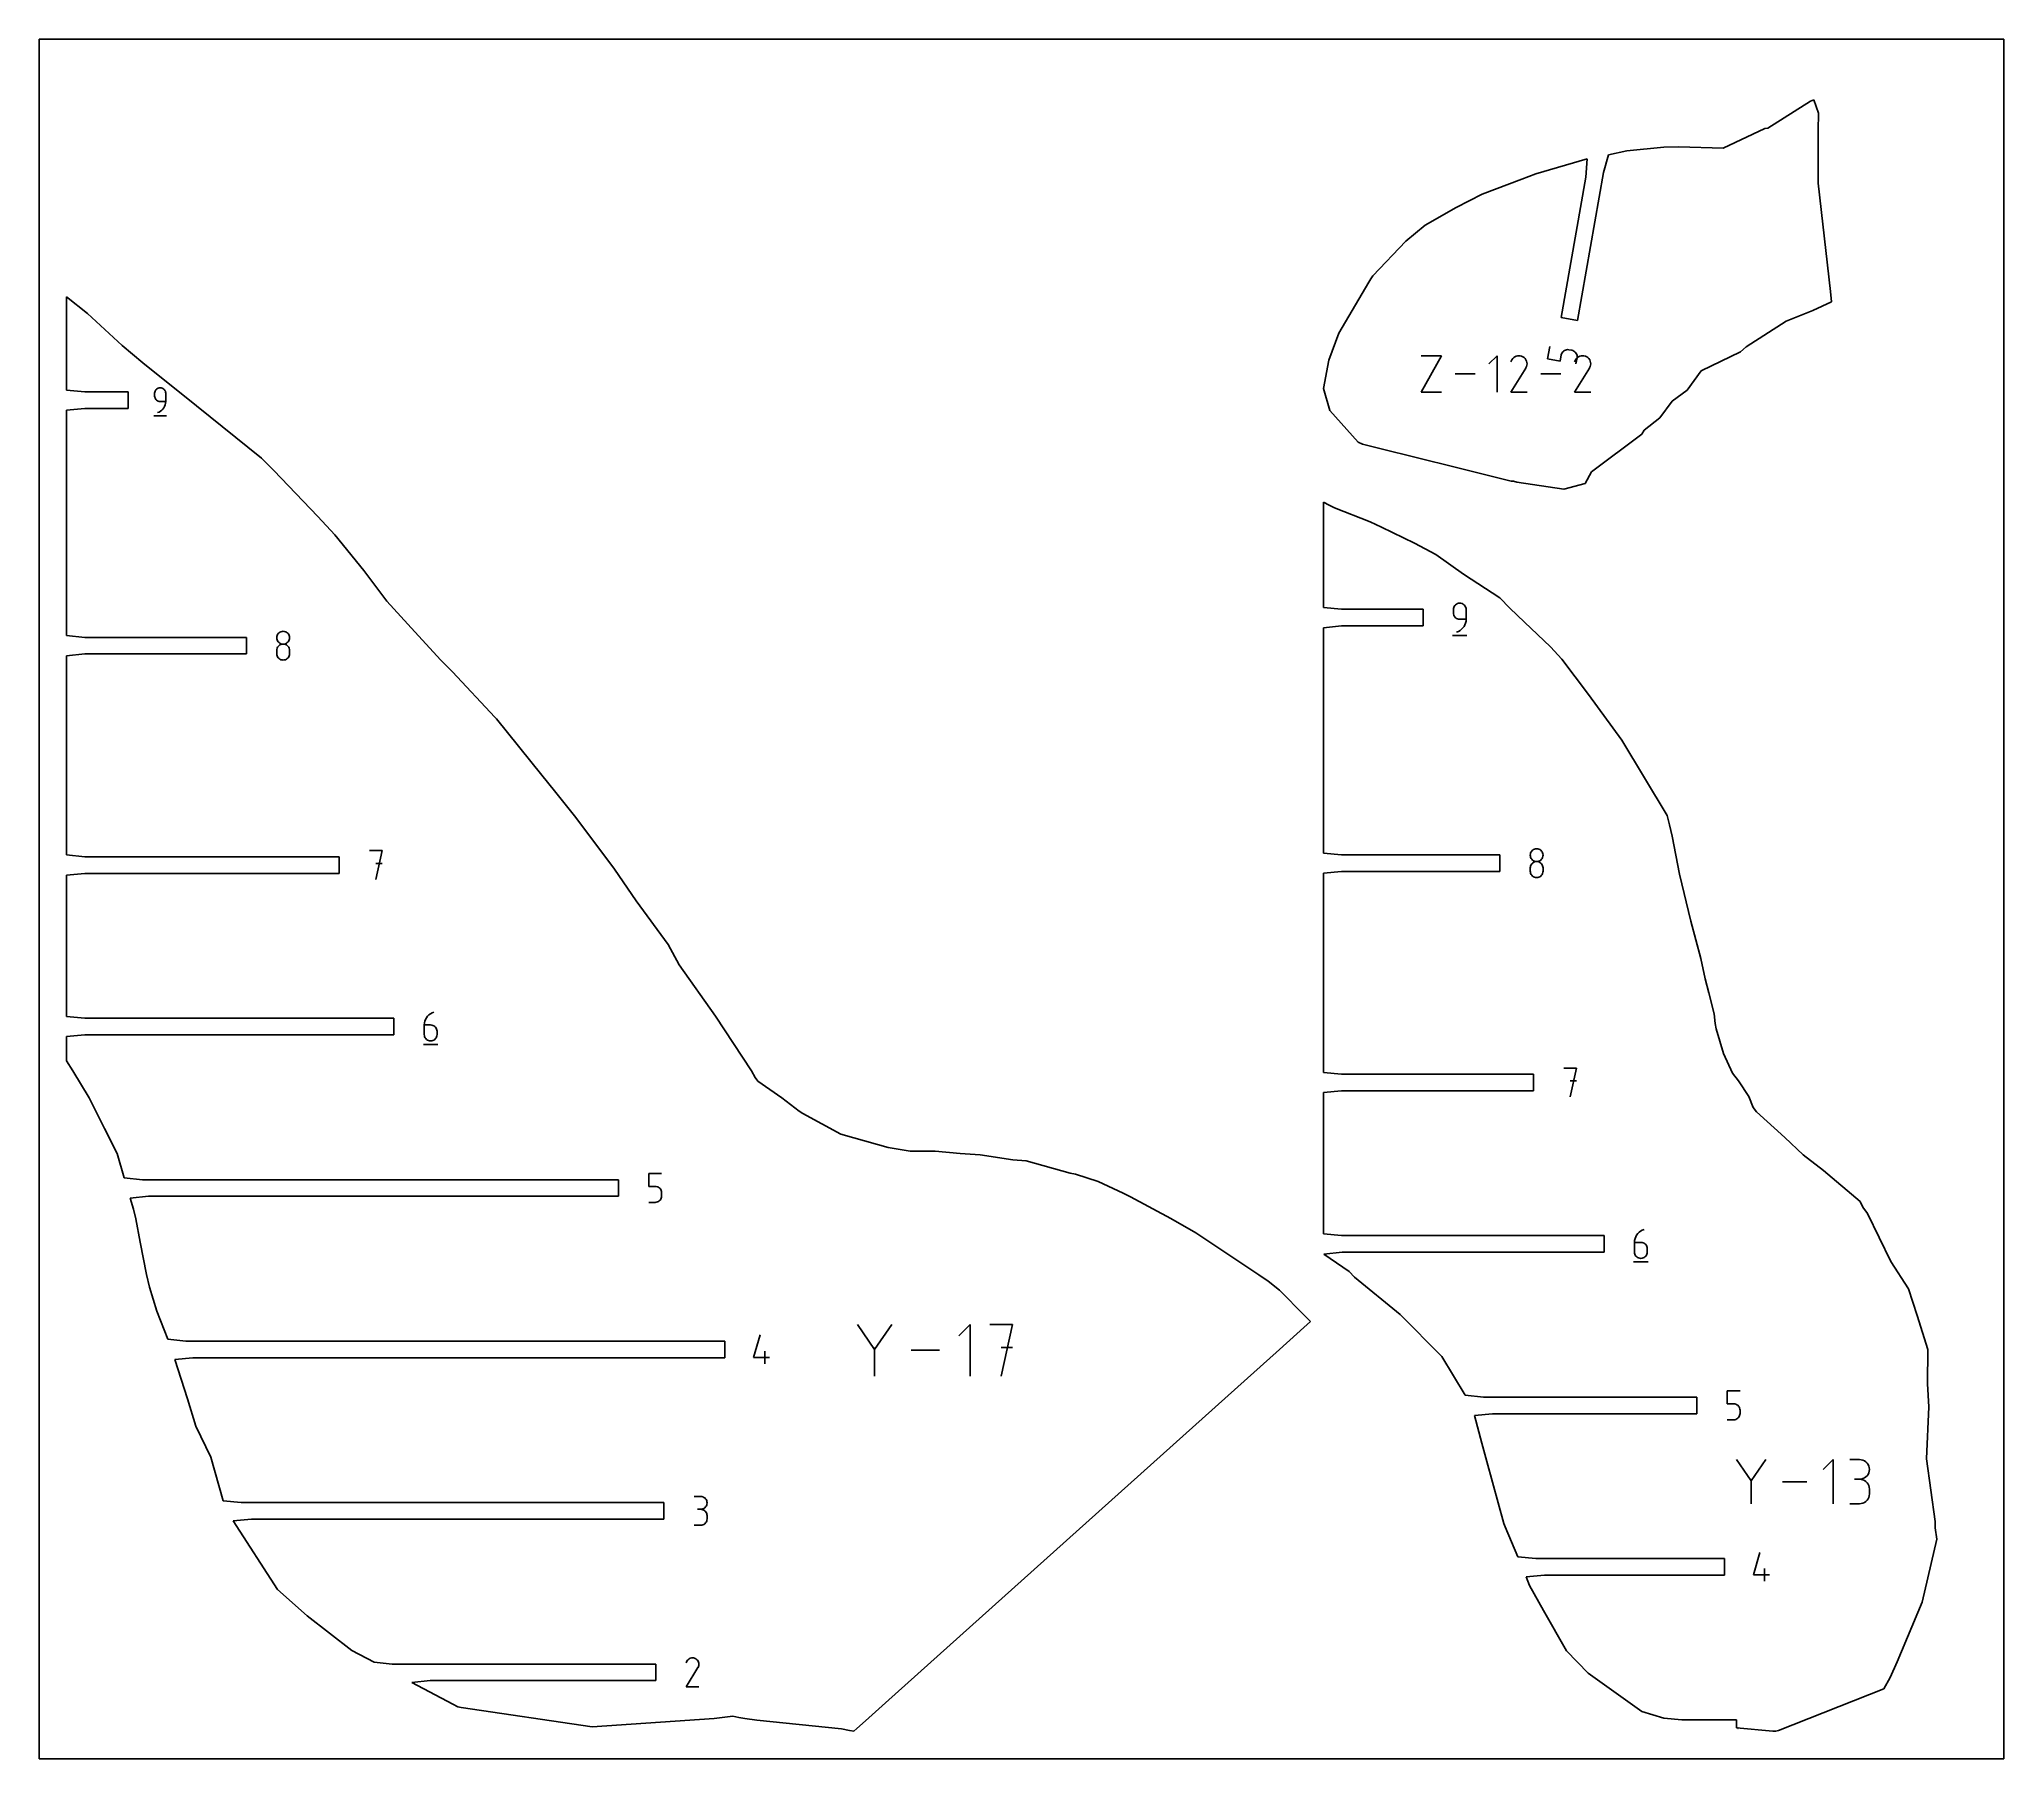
# Model space of a CAD drawing. Extents: x 0 to 480, y 0 to 420.
import ezdxf

# ---------------------------------------------------------------- set-up
doc = ezdxf.new("R2010")
doc.units = 0

msp = doc.modelspace()

# ---------------------------------------------------------------- linework, layer by layer
at = {"layer": 'annotation', "color": 1}
for p, q in [((337.655809, 333.776032), (342.620025, 342.716555)), ((342.620025, 342.716555), (337.655809, 342.716555)), ((356.201815, 342.716555), (354.214223, 340.728402)), ((356.201815, 333.776032), (356.201815, 342.716555)), ((359.821227, 341.722406), (359.560513, 341.222284)), ((360.028124, 342.015789), (359.821227, 341.722406)), ((360.276355, 342.260697), (360.028124, 342.015789)), ((360.558369, 342.455166), (360.276355, 342.260697)), ((360.866617, 342.597237), (360.558369, 342.455166)), ((361.19355, 342.684948), (360.866617, 342.597237)), ((361.531618, 342.716337), (361.19355, 342.684948)), ((361.873271, 342.689444), (361.531618, 342.716337)), ((362.21096, 342.602307), (361.873271, 342.689444)), ((362.537136, 342.452965), (362.21096, 342.602307)), ((362.828866, 342.245809), (362.537136, 342.452965)), ((362.537136, 342.452965), (362.537136, 342.452965)), ((363.072783, 341.997223), (362.828866, 342.245809)), ((363.26672, 341.714826), (363.072783, 341.997223)), ((363.408507, 341.406237), (363.26672, 341.714826)), ((363.495975, 341.079073), (363.408507, 341.406237)), ((363.526956, 340.740955), (363.495975, 341.079073)), ((368.541649, 341.90881), (369.084707, 344.988642)), ((371.629744, 341.364296), (368.541649, 341.90881)), ((371.901272, 342.904212), (371.629744, 341.364296)), ((371.974743, 343.176353), (371.901272, 342.904212)), ((372.091934, 343.424148), (371.974743, 343.176353)), ((372.247777, 343.643977), (372.091934, 343.424148)), ((372.437199, 343.832221), (372.247777, 343.643977)), ((372.655131, 343.985261), (372.437199, 343.832221)), ((372.896502, 344.099476), (372.655131, 343.985261)), ((373.156241, 344.171248), (372.896502, 344.099476)), ((373.429278, 344.196956), (373.156241, 344.171248)), ((373.710543, 344.172982), (373.429278, 344.196956)), ((374.477674, 344.037716), (373.710543, 344.172982)), ((373.710543, 344.172982), (373.710543, 344.172982)), ((374.750307, 343.964008), (374.477674, 344.037716)), ((374.998439, 343.846367), (374.750307, 343.964008)), ((375.218479, 343.689949), (374.998439, 343.846367)), ((375.387194, 341.722406), (375.12648, 341.222284)), ((375.406839, 343.499913), (375.218479, 343.689949)), ((375.594091, 342.015789), (375.387194, 341.722406)), ((375.559928, 343.281415), (375.406839, 343.499913)), ((375.476272, 340.686049), (375.7478, 342.225965)), ((375.674159, 343.039614), (375.559928, 343.281415)), ((375.842322, 342.260697), (375.594091, 342.015789)), ((375.745941, 342.779667), (375.674159, 343.039614)), ((375.771684, 342.506732), (375.745941, 342.779667)), ((375.7478, 342.225965), (375.771684, 342.506732)), ((375.7478, 342.225965), (375.7478, 342.225965)), ((376.124336, 342.455166), (375.842322, 342.260697)), ((376.432584, 342.597237), (376.124336, 342.455166)), ((376.759517, 342.684948), (376.432584, 342.597237)), ((377.097585, 342.716337), (376.759517, 342.684948)), ((377.439238, 342.689444), (377.097585, 342.716337)), ((377.776927, 342.602307), (377.439238, 342.689444)), ((378.103103, 342.452965), (377.776927, 342.602307)), ((378.394833, 342.245809), (378.103103, 342.452965)), ((378.103103, 342.452965), (378.103103, 342.452965)), ((378.63875, 341.997223), (378.394833, 342.245809)), ((378.832687, 341.714826), (378.63875, 341.997223)), ((378.974474, 341.406237), (378.832687, 341.714826)), ((379.061942, 341.079073), (378.974474, 341.406237)), ((379.092923, 340.740955), (379.061942, 341.079073)), ((350.862087, 338.246294), (345.973562, 338.246294)), ((359.554906, 333.775959), (363.223963, 339.68267)), ((363.223963, 339.68267), (363.228349, 339.688098)), ((363.223963, 339.68267), (363.223963, 339.68267)), ((363.228349, 339.688098), (363.232556, 339.693571)), ((363.232556, 339.693571), (363.236609, 339.699137)), ((363.236609, 339.699137), (363.240539, 339.704842)), ((363.240539, 339.704842), (363.244371, 339.710731)), ((363.244371, 339.710731), (363.248134, 339.716851)), ((363.248134, 339.716851), (363.251856, 339.723247)), ((363.251856, 339.723247), (363.255564, 339.729967)), ((363.255564, 339.729967), (363.259286, 339.737056)), ((363.259286, 339.737056), (363.41078, 340.062327)), ((363.259286, 339.737056), (363.259286, 339.737056)), ((363.41078, 340.062327), (363.499281, 340.3995)), ((363.499281, 340.3995), (363.526956, 340.740955)), ((371.768343, 338.246294), (366.879818, 338.246294)), ((375.120873, 333.775959), (378.78993, 339.68267)), ((378.78993, 339.68267), (378.794316, 339.688098)), ((378.78993, 339.68267), (378.78993, 339.68267)), ((378.794316, 339.688098), (378.798523, 339.693571)), ((378.798523, 339.693571), (378.802577, 339.699137)), ((378.802577, 339.699137), (378.806506, 339.704842)), ((378.806506, 339.704842), (378.810338, 339.710731)), ((378.810338, 339.710731), (378.814101, 339.716851)), ((378.814101, 339.716851), (378.817823, 339.723247)), ((378.817823, 339.723247), (378.821531, 339.729967)), ((378.821531, 339.729967), (378.825253, 339.737056)), ((378.825253, 339.737056), (378.976747, 340.062327)), ((378.825253, 339.737056), (378.825253, 339.737056)), ((378.976747, 340.062327), (379.065248, 340.3995)), ((379.065248, 340.3995), (379.092923, 340.740955)), ((28.211629, 333.780419), (28.189799, 333.537166)), ((28.189799, 333.537166), (28.189799, 332.860137)), ((28.189799, 332.860137), (28.189799, 332.860137)), ((28.189799, 332.860137), (28.211629, 332.616898)), ((28.274553, 334.009425), (28.211629, 333.780419)), ((28.211629, 332.616898), (28.274553, 332.387927)), ((28.374716, 334.220347), (28.274553, 334.009425)), ((28.274553, 332.387927), (28.374716, 332.177056)), ((28.508265, 334.409348), (28.374716, 334.220347)), ((28.374716, 332.177056), (28.508265, 331.988115)), ((28.671347, 334.57259), (28.508265, 334.409348)), ((28.508265, 331.988115), (28.671347, 331.824936)), ((28.86011, 334.706236), (28.671347, 334.57259)), ((28.671347, 331.824936), (28.86011, 331.691351)), ((29.070699, 334.806448), (28.86011, 334.706236)), ((28.86011, 331.691351), (29.070699, 331.591189)), ((29.299263, 334.86939), (29.070699, 334.806448)), ((29.070699, 331.591189), (29.299263, 331.528282)), ((29.541947, 334.891223), (29.299263, 334.86939)), ((29.299263, 331.528282), (29.541947, 331.506462)), ((29.785134, 334.86939), (29.541947, 334.891223)), ((29.541947, 334.891223), (29.541947, 334.891223)), ((29.541947, 331.506462), (30.894095, 331.506462)), ((30.013964, 334.806448), (29.785134, 334.86939)), ((30.224632, 334.706236), (30.013964, 334.806448)), ((30.413332, 334.57259), (30.224632, 334.706236)), ((30.576257, 334.409348), (30.413332, 334.57259)), ((30.709602, 334.220347), (30.576257, 334.409348)), ((30.809561, 334.009425), (30.709602, 334.220347)), ((30.872327, 333.780419), (30.809561, 334.009425)), ((30.864158, 331.095918), (30.894095, 331.506462)), ((30.894095, 333.537166), (30.872327, 333.780419)), ((30.894095, 331.506462), (30.894095, 333.537166)), ((30.894095, 333.537166), (30.894095, 333.537166)), ((342.620025, 333.776032), (337.655809, 333.776032)), ((363.525606, 333.775959), (359.554906, 333.775959)), ((379.091573, 333.775959), (375.120873, 333.775959)), ((28.020828, 328.041034), (31.065357, 328.041034)), ((28.8653, 328.802166), (29.251974, 328.94626)), ((28.8653, 328.802166), (28.8653, 328.802166)), ((29.251974, 328.94626), (29.606893, 329.141029)), ((29.606893, 329.141029), (29.92639, 329.381511)), ((29.92639, 329.381511), (30.206795, 329.662742)), ((30.206795, 329.662742), (30.444443, 329.979761)), ((30.444443, 329.979761), (30.635664, 330.327605)), ((30.635664, 330.327605), (30.776791, 330.701312)), ((30.776791, 330.701312), (30.864158, 331.095918)), ((345.552171, 280.968434), (345.526925, 280.687128)), ((345.526925, 280.687128), (345.526925, 279.904189)), ((345.526925, 279.904189), (345.526925, 279.904189)), ((345.526925, 279.904189), (345.552171, 279.622898)), ((345.624938, 281.233265), (345.552171, 280.968434)), ((345.552171, 279.622898), (345.624938, 279.358108)), ((345.740769, 281.477183), (345.624938, 281.233265)), ((345.624938, 279.358108), (345.740769, 279.114249)), ((345.89521, 281.69575), (345.740769, 281.477183)), ((345.740769, 279.114249), (345.89521, 278.895751)), ((346.083804, 281.884529), (345.89521, 281.69575)), ((345.89521, 278.895751), (346.083804, 278.707046)), ((346.302096, 282.039082), (346.083804, 281.884529)), ((346.083804, 278.707046), (346.302096, 278.552562)), ((346.545629, 282.154971), (346.302096, 282.039082)), ((346.302096, 278.552562), (346.545629, 278.436732)), ((346.809948, 282.227759), (346.545629, 282.154971)), ((346.545629, 278.436732), (346.809948, 278.363984)), ((347.090597, 282.253008), (346.809948, 282.227759)), ((347.371827, 282.227759), (347.090597, 282.253008)), ((347.090597, 282.253008), (347.090597, 282.253008)), ((347.636454, 282.154971), (347.371827, 282.227759)), ((347.880078, 282.039082), (347.636454, 282.154971)), ((348.098297, 281.884529), (347.880078, 282.039082)), ((348.28671, 281.69575), (348.098297, 281.884529)), ((348.440914, 281.477183), (348.28671, 281.69575)), ((348.55651, 281.233265), (348.440914, 281.477183)), ((348.629095, 280.968434), (348.55651, 281.233265)), ((348.654268, 280.687128), (348.629095, 280.968434)), ((348.654268, 278.338751), (348.654268, 280.687128)), ((348.654268, 280.687128), (348.654268, 280.687128)), ((58.05264, 274.10765), (58.027409, 273.827658)), ((58.027409, 273.827658), (58.027409, 273.827658)), ((58.027409, 273.827658), (58.052655, 273.546352)), ((58.12537, 274.371456), (58.05264, 274.10765)), ((58.241155, 274.614605), (58.12537, 274.371456)), ((58.395549, 274.832621), (58.241155, 274.614605)), ((58.584106, 275.02103), (58.395549, 274.832621)), ((58.802384, 275.175359), (58.584106, 275.02103)), ((59.045935, 275.291134), (58.802384, 275.175359)), ((59.310315, 275.363879), (59.045935, 275.291134)), ((59.59108, 275.389122), (59.310315, 275.363879)), ((59.871845, 275.363879), (59.59108, 275.389122)), ((59.59108, 275.389122), (59.59108, 275.389122)), ((60.136226, 275.291134), (59.871845, 275.363879)), ((60.379777, 275.175359), (60.136226, 275.291134)), ((60.598054, 275.02103), (60.379777, 275.175359)), ((60.786612, 274.832621), (60.598054, 275.02103)), ((60.941006, 274.614605), (60.786612, 274.832621)), ((61.05679, 274.371456), (60.941006, 274.614605)), ((61.129521, 274.10765), (61.05679, 274.371456)), ((61.129506, 273.546352), (61.154752, 273.827658)), ((61.154752, 273.827658), (61.129521, 274.10765)), ((61.154752, 273.827658), (61.154752, 273.827658)), ((345.331521, 274.331208), (348.852321, 274.331208)), ((346.308098, 275.211408), (346.755262, 275.378043)), ((346.308098, 275.211408), (346.308098, 275.211408)), ((346.755262, 275.378043), (347.165703, 275.603281)), ((346.809948, 278.363984), (347.090597, 278.338751)), ((347.090597, 278.338751), (348.654268, 278.338751)), ((347.165703, 275.603281), (347.53518, 275.881382)), ((347.53518, 275.881382), (347.859451, 276.206608)), ((347.859451, 276.206608), (348.134274, 276.57322)), ((348.134274, 276.57322), (348.355409, 276.97548)), ((348.355409, 276.97548), (348.518614, 277.407647)), ((348.518614, 277.407647), (348.619648, 277.863984)), ((348.619648, 277.863984), (348.654268, 278.338751)), ((58.05264, 270.977515), (58.027409, 270.696341)), ((58.027409, 270.696341), (58.027409, 269.917376)), ((58.027409, 269.917376), (58.027409, 269.917376)), ((58.027409, 269.917376), (58.052655, 269.636221)), ((58.12537, 271.242244), (58.05264, 270.977515)), ((58.052655, 273.546352), (58.125421, 273.281522)), ((58.052655, 269.636221), (58.125421, 269.371796)), ((58.241155, 271.486084), (58.12537, 271.242244)), ((58.125421, 273.281522), (58.241253, 273.037604)), ((58.125421, 269.371796), (58.241253, 269.128466)), ((58.395549, 271.704597), (58.241155, 271.486084)), ((58.241253, 273.037604), (58.395694, 272.819037)), ((58.241253, 269.128466), (58.395694, 268.910596)), ((58.584106, 271.893339), (58.395549, 271.704597)), ((58.395694, 272.819037), (58.584288, 272.630258)), ((58.395694, 268.910596), (58.584288, 268.72255)), ((58.802384, 272.047869), (58.584106, 271.893339)), ((58.584288, 272.630258), (58.80258, 272.475705)), ((59.045935, 272.163747), (58.802384, 272.047869)), ((58.80258, 272.475705), (59.046113, 272.359815)), ((59.310315, 272.236531), (59.045935, 272.163747)), ((59.046113, 272.359815), (59.310432, 272.287028)), ((59.59108, 272.261779), (59.310315, 272.236531)), ((59.310432, 272.287028), (59.59108, 272.261779)), ((59.59108, 272.261779), (59.871729, 272.287028)), ((59.871845, 272.236545), (59.59108, 272.261779)), ((59.59108, 272.261779), (59.59108, 272.261779)), ((59.59108, 272.261779), (59.59108, 272.261779)), ((59.871729, 272.287028), (60.136048, 272.359815)), ((60.136226, 272.163798), (59.871845, 272.236545)), ((60.136048, 272.359815), (60.379581, 272.475705)), ((60.379777, 272.047967), (60.136226, 272.163798)), ((60.379581, 272.475705), (60.597872, 272.630258)), ((60.598054, 271.893484), (60.379777, 272.047967)), ((60.597872, 272.630258), (60.786467, 272.819037)), ((60.597872, 268.72255), (60.786467, 268.910596)), ((60.786612, 271.704778), (60.598054, 271.893484)), ((60.786467, 272.819037), (60.940908, 273.037604)), ((60.786467, 268.910596), (60.940908, 269.128466)), ((60.941006, 271.486281), (60.786612, 271.704778)), ((60.940908, 273.037604), (61.056739, 273.281522)), ((60.940908, 269.128466), (61.056739, 269.371796)), ((61.05679, 271.242422), (60.941006, 271.486281)), ((61.056739, 273.281522), (61.129506, 273.546352)), ((61.056739, 269.371796), (61.129506, 269.636221)), ((61.129521, 270.977632), (61.05679, 271.242422)), ((61.129506, 269.636221), (61.154752, 269.917376)), ((61.154752, 270.696341), (61.129521, 270.977632)), ((61.154752, 269.917376), (61.154752, 270.696341)), ((61.154752, 270.696341), (61.154752, 270.696341)), ((58.584288, 268.72255), (58.80258, 268.568693)), ((58.80258, 268.568693), (59.046113, 268.453391)), ((59.046113, 268.453391), (59.310432, 268.381009)), ((59.310432, 268.381009), (59.59108, 268.355912)), ((59.59108, 268.355912), (59.871729, 268.381009)), ((59.59108, 268.355912), (59.59108, 268.355912)), ((59.871729, 268.381009), (60.136048, 268.453391)), ((60.136048, 268.453391), (60.379581, 268.568693)), ((60.379581, 268.568693), (60.597872, 268.72255)), ((83.790465, 221.808991), (80.659148, 221.808991)), ((82.225027, 214.767391), (83.790465, 221.808991)), ((364.335225, 220.993163), (364.309994, 220.713171)), ((364.407955, 221.25697), (364.335225, 220.993163)), ((364.52374, 221.500118), (364.407955, 221.25697)), ((364.678133, 221.718134), (364.52374, 221.500118)), ((364.866691, 221.906544), (364.678133, 221.718134)), ((365.084968, 222.060872), (364.866691, 221.906544)), ((365.32852, 222.176647), (365.084968, 222.060872)), ((365.5929, 222.249392), (365.32852, 222.176647)), ((365.873665, 222.274635), (365.5929, 222.249392)), ((366.15443, 222.249392), (365.873665, 222.274635)), ((365.873665, 222.274635), (365.873665, 222.274635)), ((366.418811, 222.176647), (366.15443, 222.249392)), ((366.662362, 222.060872), (366.418811, 222.176647)), ((366.880639, 221.906544), (366.662362, 222.060872)), ((367.069197, 221.718134), (366.880639, 221.906544)), ((367.223591, 221.500118), (367.069197, 221.718134)), ((367.339375, 221.25697), (367.223591, 221.500118)), ((367.412105, 220.993163), (367.339375, 221.25697)), ((367.437337, 220.713171), (367.412105, 220.993163)), ((83.790465, 218.673257), (82.225027, 218.673257)), ((364.309994, 220.713171), (364.309994, 220.713171)), ((364.309994, 220.713171), (364.335239, 220.431866)), ((364.335225, 217.863028), (364.309994, 217.581854)), ((364.309994, 217.581854), (364.309994, 216.802889)), ((364.309994, 216.802889), (364.309994, 216.802889)), ((364.309994, 216.802889), (364.335239, 216.521734)), ((364.407955, 218.127757), (364.335225, 217.863028)), ((364.335239, 220.431866), (364.408006, 220.167035)), ((364.335239, 216.521734), (364.408006, 216.25731)), ((364.52374, 218.371598), (364.407955, 218.127757)), ((364.408006, 220.167035), (364.523838, 219.923117)), ((364.408006, 216.25731), (364.523838, 216.013979)), ((364.678133, 218.59011), (364.52374, 218.371598)), ((364.523838, 219.923117), (364.678279, 219.70455)), ((364.523838, 216.013979), (364.678279, 215.796109)), ((364.866691, 218.778852), (364.678133, 218.59011)), ((364.678279, 219.70455), (364.866873, 219.515771)), ((365.084968, 218.933382), (364.866691, 218.778852)), ((364.866873, 219.515771), (365.085165, 219.361218)), ((365.32852, 219.04926), (365.084968, 218.933382)), ((365.085165, 219.361218), (365.328698, 219.245329)), ((365.5929, 219.122044), (365.32852, 219.04926)), ((365.328698, 219.245329), (365.593017, 219.172541)), ((365.873665, 219.147292), (365.5929, 219.122044)), ((365.593017, 219.172541), (365.873665, 219.147292)), ((365.873665, 219.147292), (366.154314, 219.172541)), ((366.15443, 219.122058), (365.873665, 219.147292)), ((365.873665, 219.147292), (365.873665, 219.147292)), ((365.873665, 219.147292), (365.873665, 219.147292)), ((366.154314, 219.172541), (366.418632, 219.245329)), ((366.418811, 219.049311), (366.15443, 219.122058)), ((366.418632, 219.245329), (366.662166, 219.361218)), ((366.662362, 218.93348), (366.418811, 219.049311)), ((366.662166, 219.361218), (366.880457, 219.515771)), ((366.880639, 218.778997), (366.662362, 218.93348)), ((366.880457, 219.515771), (367.069051, 219.70455)), ((367.069197, 218.590291), (366.880639, 218.778997)), ((367.069051, 219.70455), (367.223492, 219.923117)), ((367.069051, 215.796109), (367.223492, 216.013979)), ((367.223591, 218.371794), (367.069197, 218.590291)), ((367.223492, 219.923117), (367.339324, 220.167035)), ((367.223492, 216.013979), (367.339324, 216.25731)), ((367.339375, 218.127935), (367.223591, 218.371794)), ((367.339324, 220.167035), (367.412091, 220.431866)), ((367.339324, 216.25731), (367.412091, 216.521734)), ((367.412105, 217.863145), (367.339375, 218.127935)), ((367.412091, 220.431866), (367.437337, 220.713171)), ((367.412091, 216.521734), (367.437337, 216.802889)), ((367.437337, 217.581854), (367.412105, 217.863145)), ((367.437337, 220.713171), (367.437337, 220.713171)), ((367.437337, 216.802889), (367.437337, 217.581854)), ((367.437337, 217.581854), (367.437337, 217.581854)), ((364.678279, 215.796109), (364.866873, 215.608063)), ((364.866873, 215.608063), (365.085165, 215.454206)), ((365.085165, 215.454206), (365.328698, 215.338905)), ((365.328698, 215.338905), (365.593017, 215.266522)), ((365.593017, 215.266522), (365.873665, 215.241425)), ((365.873665, 215.241425), (366.154314, 215.266522)), ((365.873665, 215.241425), (365.873665, 215.241425)), ((366.154314, 215.266522), (366.418632, 215.338905)), ((366.418632, 215.338905), (366.662166, 215.454206)), ((366.662166, 215.454206), (366.880457, 215.608063)), ((366.880457, 215.608063), (367.069051, 215.796109)), ((94.096192, 179.712861), (94.061568, 179.236905)), ((94.061568, 179.236905), (94.061568, 176.896476)), ((95.62524, 179.236905), (94.061568, 179.236905)), ((94.197251, 180.170162), (94.096192, 179.712861)), ((94.360525, 180.603136), (94.197251, 180.170162)), ((94.581794, 181.006116), (94.360525, 180.603136)), ((94.85684, 181.37343), (94.581794, 181.006116)), ((95.181441, 181.699409), (94.85684, 181.37343)), ((95.55138, 181.978383), (95.181441, 181.699409)), ((95.962435, 182.204683), (95.55138, 181.978383)), ((95.90647, 179.211807), (95.62524, 179.236905)), ((96.171098, 179.139425), (95.90647, 179.211807)), ((96.410387, 182.372638), (95.962435, 182.204683)), ((96.414722, 179.024124), (96.171098, 179.139425)), ((96.410387, 182.372638), (96.410387, 182.372638)), ((96.632941, 178.870267), (96.414722, 179.024124)), ((96.821353, 178.682221), (96.632941, 178.870267)), ((96.975558, 178.464351), (96.821353, 178.682221)), ((97.091153, 178.22102), (96.975558, 178.464351)), ((97.163738, 177.956596), (97.091153, 178.22102)), ((97.188911, 177.675441), (97.163738, 177.956596)), ((97.188911, 176.896476), (97.188911, 177.675441)), ((97.188911, 177.675441), (97.188911, 177.675441)), ((93.865723, 174.450838), (97.386523, 174.450838)), ((94.061568, 176.896476), (94.061568, 176.896476)), ((94.061568, 176.896476), (94.086814, 176.615185)), ((94.086814, 176.615185), (94.159581, 176.350395)), ((94.159581, 176.350395), (94.275412, 176.106536)), ((94.275412, 176.106536), (94.429853, 175.888039)), ((94.429853, 175.888039), (94.618448, 175.699333)), ((94.618448, 175.699333), (94.836739, 175.54485)), ((94.836739, 175.54485), (95.080272, 175.429019)), ((95.080272, 175.429019), (95.344591, 175.356272)), ((95.344591, 175.356272), (95.62524, 175.331038)), ((95.62524, 175.331038), (95.90647, 175.356272)), ((95.62524, 175.331038), (95.62524, 175.331038)), ((95.90647, 175.356272), (96.171098, 175.429019)), ((96.171098, 175.429019), (96.414722, 175.54485)), ((96.414722, 175.54485), (96.632941, 175.699333)), ((96.632941, 175.699333), (96.821353, 175.888039)), ((96.821353, 175.888039), (96.975558, 176.106536)), ((96.975558, 176.106536), (97.091153, 176.350395)), ((97.091153, 176.350395), (97.163738, 176.615185)), ((97.163738, 176.615185), (97.188911, 176.896476)), ((375.648838, 168.694504), (372.51752, 168.694504)), ((374.0834, 161.652904), (375.648838, 168.694504)), ((375.648838, 165.558771), (374.0834, 165.558771)), ((148.926522, 139.800552), (148.926522, 142.936285)), ((148.926522, 142.936285), (152.053865, 142.936285)), ((150.490193, 139.800552), (148.926522, 139.800552)), ((150.770958, 139.775455), (150.490193, 139.800552)), ((151.035339, 139.703073), (150.770958, 139.775455)), ((151.27889, 139.587771), (151.035339, 139.703073)), ((151.497167, 139.433915), (151.27889, 139.587771)), ((151.685725, 139.245869), (151.497167, 139.433915)), ((151.840119, 139.027998), (151.685725, 139.245869)), ((148.926522, 135.894685), (150.490193, 135.894685)), ((150.490193, 135.894685), (150.770842, 135.919919)), ((150.490193, 135.894685), (150.490193, 135.894685)), ((150.770842, 135.919919), (151.035161, 135.992666)), ((151.035161, 135.992666), (151.278694, 136.108497)), ((151.278694, 136.108497), (151.496985, 136.26298)), ((151.496985, 136.26298), (151.68558, 136.451686)), ((151.68558, 136.451686), (151.840021, 136.670184)), ((151.840021, 136.670184), (151.955852, 136.914043)), ((151.955903, 138.784668), (151.840119, 139.027998)), ((151.955852, 136.914043), (152.028619, 137.178833)), ((152.028634, 138.520243), (151.955903, 138.784668)), ((152.028619, 137.178833), (152.053865, 137.460123)), ((152.053865, 138.239089), (152.028634, 138.520243)), ((152.053865, 137.460123), (152.053865, 138.239089)), ((152.053865, 138.239089), (152.053865, 138.239089)), ((389.807739, 126.598374), (389.773115, 126.122418)), ((389.773115, 126.122418), (389.773115, 123.781989)), ((391.336786, 126.122418), (389.773115, 126.122418)), ((389.908798, 127.055675), (389.807739, 126.598374)), ((390.072072, 127.48865), (389.908798, 127.055675)), ((390.293341, 127.891629), (390.072072, 127.48865)), ((390.568387, 128.258943), (390.293341, 127.891629)), ((390.892988, 128.584922), (390.568387, 128.258943)), ((391.262926, 128.863896), (390.892988, 128.584922)), ((391.673982, 129.090196), (391.262926, 128.863896)), ((391.618017, 126.097321), (391.336786, 126.122418)), ((391.882644, 126.024939), (391.618017, 126.097321)), ((392.121934, 129.258151), (391.673982, 129.090196)), ((392.126268, 125.909637), (391.882644, 126.024939)), ((392.121934, 129.258151), (392.121934, 129.258151)), ((392.344487, 125.75578), (392.126268, 125.909637)), ((392.5329, 125.567734), (392.344487, 125.75578)), ((392.687104, 125.349864), (392.5329, 125.567734)), ((392.8027, 125.106534), (392.687104, 125.349864)), ((392.875285, 124.842109), (392.8027, 125.106534)), ((392.900458, 124.560954), (392.875285, 124.842109)), ((389.57727, 121.336351), (393.09807, 121.336351)), ((389.773115, 123.781989), (389.773115, 123.781989)), ((389.773115, 123.781989), (389.798361, 123.500698)), ((389.798361, 123.500698), (389.871127, 123.235908)), ((389.871127, 123.235908), (389.986959, 122.992049)), ((389.986959, 122.992049), (390.1414, 122.773552)), ((390.1414, 122.773552), (390.329994, 122.584846)), ((390.329994, 122.584846), (390.548286, 122.430363)), ((390.548286, 122.430363), (390.791819, 122.314532)), ((390.791819, 122.314532), (391.056138, 122.241785)), ((391.056138, 122.241785), (391.336786, 122.216551)), ((391.336786, 122.216551), (391.618017, 122.241785)), ((391.336786, 122.216551), (391.336786, 122.216551)), ((391.618017, 122.241785), (391.882644, 122.314532)), ((391.882644, 122.314532), (392.126268, 122.430363)), ((392.126268, 122.430363), (392.344487, 122.584846)), ((392.344487, 122.584846), (392.5329, 122.773552)), ((392.5329, 122.773552), (392.687104, 122.992049)), ((392.687104, 122.992049), (392.8027, 123.235908)), ((392.8027, 123.235908), (392.875285, 123.500698)), ((392.875285, 123.500698), (392.900458, 123.781989)), ((392.900458, 123.781989), (392.900458, 124.560954)), ((392.900458, 124.560954), (392.900458, 124.560954)), ((204.116248, 99.987325), (199.90766, 106.073516)), ((208.324044, 106.073516), (204.116248, 99.987325)), ((227.491354, 106.073121), (224.68642, 103.267396)), ((227.491354, 93.456063), (227.491354, 106.073121)), ((237.832618, 106.073121), (232.221959, 106.073121)), ((235.027684, 93.456063), (237.832618, 106.073121)), ((174.547785, 98.023771), (176.109248, 103.499933)), ((178.457626, 98.023771), (174.547785, 98.023771)), ((177.285645, 96.458333), (177.285645, 99.585676)), ((204.116248, 100.4771), (204.116248, 93.455667)), ((219.955815, 99.764592), (213.057023, 99.764592)), ((237.832618, 100.45455), (235.027684, 100.45455)), ((412.441553, 86.686065), (412.441553, 89.821799)), ((412.441553, 89.821799), (415.568896, 89.821799)), ((414.005225, 86.686065), (412.441553, 86.686065)), ((414.285989, 86.660968), (414.005225, 86.686065)), ((414.55037, 86.588586), (414.285989, 86.660968)), ((414.793921, 86.473284), (414.55037, 86.588586)), ((415.012198, 86.319428), (414.793921, 86.473284)), ((412.441553, 82.780199), (414.005225, 82.780199)), ((414.005225, 82.780199), (414.285873, 82.805432)), ((414.005225, 82.780199), (414.005225, 82.780199)), ((414.285873, 82.805432), (414.550192, 82.87818)), ((414.550192, 82.87818), (414.793725, 82.99401)), ((414.793725, 82.99401), (415.012017, 83.148493)), ((415.012017, 83.148493), (415.200611, 83.337199)), ((415.200756, 86.131382), (415.012198, 86.319428)), ((415.200611, 83.337199), (415.355052, 83.555697)), ((415.35515, 85.913511), (415.200756, 86.131382)), ((415.355052, 83.555697), (415.470884, 83.799556)), ((415.470934, 85.670181), (415.35515, 85.913511)), ((415.470884, 83.799556), (415.54365, 84.064346)), ((415.543665, 85.405756), (415.470934, 85.670181)), ((415.54365, 84.064346), (415.568896, 84.345636)), ((415.568896, 85.124602), (415.543665, 85.405756)), ((415.568896, 84.345636), (415.568896, 85.124602)), ((415.568896, 85.124602), (415.568896, 85.124602)), ((418.291984, 67.85831), (414.686102, 73.072907)), ((421.897188, 73.072907), (418.291984, 67.85831)), ((438.319576, 73.072568), (435.916333, 70.668647)), ((438.319576, 62.26238), (438.319576, 73.072568)), ((444.77359, 73.060026), (442.373058, 73.060026)), ((445.205331, 73.021274), (444.77359, 73.060026)), ((445.611585, 72.909596), (445.205331, 73.021274)), ((445.985594, 72.731861), (445.611585, 72.909596)), ((446.320601, 72.494937), (445.985594, 72.731861)), ((446.60985, 72.205692), (446.320601, 72.494937)), ((446.846583, 71.870997), (446.60985, 72.205692)), ((418.291984, 68.277945), (418.291984, 62.262041)), ((431.86319, 67.667474), (425.952364, 67.667474)), ((444.77359, 68.258963), (443.571629, 68.258963)), ((443.571629, 68.258963), (444.77359, 68.258963)), ((444.77359, 68.258963), (445.205331, 68.297725)), ((445.205331, 68.220211), (444.77359, 68.258963)), ((444.77359, 68.258963), (444.77359, 68.258963)), ((445.205331, 68.297725), (445.611585, 68.409468)), ((445.611585, 68.108533), (445.205331, 68.220211)), ((445.611585, 68.409468), (445.985594, 68.58738)), ((445.985594, 67.930797), (445.611585, 68.108533)), ((445.985594, 68.58738), (446.320601, 68.824648)), ((446.320601, 67.693873), (445.985594, 67.930797)), ((446.320601, 68.824648), (446.60985, 69.11446)), ((446.60985, 67.404629), (446.320601, 67.693873)), ((446.60985, 69.11446), (446.846583, 69.450002)), ((446.846583, 67.069933), (446.60985, 67.404629)), ((447.024044, 71.497718), (446.846583, 71.870997)), ((446.846583, 69.450002), (447.024044, 69.824462)), ((447.135476, 71.092724), (447.024044, 71.497718)), ((447.024044, 69.824462), (447.135476, 70.231027)), ((447.174121, 70.662884), (447.135476, 71.092724)), ((447.135476, 70.231027), (447.174121, 70.662884)), ((447.174121, 70.662884), (447.174121, 70.662884)), ((161.607167, 64.055411), (160.043496, 64.055411)), ((161.888397, 64.030168), (161.607167, 64.055411)), ((162.153025, 63.957423), (161.888397, 64.030168)), ((162.396649, 63.841649), (162.153025, 63.957423)), ((162.614868, 63.68732), (162.396649, 63.841649)), ((162.803281, 63.49891), (162.614868, 63.68732)), ((162.957485, 63.280894), (162.803281, 63.49891)), ((163.073081, 63.037746), (162.957485, 63.280894)), ((163.145666, 62.773939), (163.073081, 63.037746)), ((163.170839, 62.493947), (163.145666, 62.773939)), ((163.145666, 62.212642), (163.170839, 62.493947)), ((163.170839, 62.493947), (163.170839, 62.493947)), ((445.205331, 62.301449), (445.611585, 62.413071)), ((445.611585, 62.413071), (445.985594, 62.590734)), ((445.985594, 62.590734), (446.320601, 62.827585)), ((446.320601, 62.827585), (446.60985, 63.116774)), ((446.60985, 63.116774), (446.846583, 63.451447)), ((447.024044, 66.696654), (446.846583, 67.069933)), ((446.846583, 63.451447), (447.024044, 63.824754)), ((447.135476, 66.291661), (447.024044, 66.696654)), ((447.024044, 63.824754), (447.135476, 64.229842)), ((447.174121, 65.861821), (447.135476, 66.291661)), ((447.135476, 64.229842), (447.174121, 64.659861)), ((447.174121, 64.659861), (447.174121, 65.861821)), ((447.174121, 65.861821), (447.174121, 65.861821)), ((161.607167, 60.928068), (160.824228, 60.928068)), ((160.824228, 60.928068), (161.607167, 60.928068)), ((161.607167, 60.928068), (161.888397, 60.953317)), ((161.888397, 60.902825), (161.607167, 60.928068)), ((161.607167, 60.928068), (161.607167, 60.928068)), ((161.888397, 60.953317), (162.153025, 61.026105)), ((162.153025, 60.83008), (161.888397, 60.902825)), ((162.153025, 61.026105), (162.396649, 61.141994)), ((162.396649, 60.714306), (162.153025, 60.83008)), ((162.396649, 61.141994), (162.614868, 61.296547)), ((162.614868, 60.559977), (162.396649, 60.714306)), ((162.614868, 61.296547), (162.803281, 61.485326)), ((162.803281, 60.371567), (162.614868, 60.559977)), ((162.803281, 61.485326), (162.957485, 61.703893)), ((162.957485, 60.153551), (162.803281, 60.371567)), ((162.803281, 57.57852), (162.957485, 57.796522)), ((162.957485, 61.703893), (163.073081, 61.947811)), ((163.073081, 59.910403), (162.957485, 60.153551)), ((162.957485, 57.796522), (163.073081, 58.039688)), ((163.073081, 61.947811), (163.145666, 62.212642)), ((163.145666, 59.646596), (163.073081, 59.910403)), ((163.073081, 58.039688), (163.145666, 58.303557)), ((163.170839, 59.366604), (163.145666, 59.646596)), ((163.145666, 58.303557), (163.170839, 58.583665)), ((163.170839, 58.583665), (163.170839, 59.366604)), ((163.170839, 59.366604), (163.170839, 59.366604)), ((442.373058, 62.262719), (444.77359, 62.262719)), ((444.77359, 62.262719), (445.205331, 62.301449)), ((444.77359, 62.262719), (444.77359, 62.262719)), ((160.043496, 57.022201), (161.607167, 57.022201)), ((161.607167, 57.022201), (161.888397, 57.047429)), ((161.607167, 57.022201), (161.607167, 57.022201)), ((161.888397, 57.047429), (162.153025, 57.120139)), ((162.153025, 57.120139), (162.396649, 57.235866)), ((162.396649, 57.235866), (162.614868, 57.390147)), ((162.614868, 57.390147), (162.803281, 57.57852)), ((418.836408, 44.909284), (420.397871, 50.385446)), ((422.746249, 44.909284), (418.836408, 44.909284)), ((421.574268, 43.343846), (421.574268, 46.471189)), ((158.414497, 24.075301), (158.251544, 23.844231)), ((158.610005, 24.268192), (158.414497, 24.075301)), ((158.832121, 24.421357), (158.610005, 24.268192)), ((159.074898, 24.533252), (158.832121, 24.421357)), ((159.332392, 24.602334), (159.074898, 24.533252)), ((159.598656, 24.627056), (159.332392, 24.602334)), ((159.867744, 24.605875), (159.598656, 24.627056)), ((160.13371, 24.537246), (159.867744, 24.605875)), ((160.390607, 24.419623), (160.13371, 24.537246)), ((160.620375, 24.256466), (160.390607, 24.419623)), ((160.390607, 24.419623), (160.390607, 24.419623)), ((160.812486, 24.060679), (160.620375, 24.256466)), ((160.965231, 23.838261), (160.812486, 24.060679)), ((158.041788, 17.585571), (160.931556, 22.237725)), ((158.251544, 23.844231), (158.046204, 23.450332)), ((160.931556, 22.237725), (160.93501, 22.242)), ((160.931556, 22.237725), (160.931556, 22.237725)), ((160.93501, 22.242), (160.938323, 22.246311)), ((160.938323, 22.246311), (160.941516, 22.250695)), ((160.941516, 22.250695), (160.944611, 22.255188)), ((160.944611, 22.255188), (160.947629, 22.259826)), ((160.947629, 22.259826), (160.950593, 22.264646)), ((160.950593, 22.264646), (160.953524, 22.269684)), ((160.953524, 22.269684), (160.956445, 22.274976)), ((160.956445, 22.274976), (160.959376, 22.280559)), ((160.959376, 22.280559), (161.078694, 22.536745)), ((160.959376, 22.280559), (160.959376, 22.280559)), ((161.076903, 23.595215), (160.965231, 23.838261)), ((161.145794, 23.337539), (161.076903, 23.595215)), ((161.078694, 22.536745), (161.148397, 22.802304)), ((161.170194, 23.071235), (161.145794, 23.337539)), ((161.148397, 22.802304), (161.170194, 23.071235)), ((161.169131, 17.585571), (158.041788, 17.585571)), ((415.099812, 7.500226), (415.06779, 7.500226)), ((415.06779, 7.356198), (415.099812, 7.356198)), ((415.099812, 7.436184), (415.083778, 7.436184)), ((415.083778, 7.436184), (415.099812, 7.436184)), ((415.105571, 7.499709), (415.099812, 7.500226)), ((415.099812, 7.436184), (415.105571, 7.436701)), ((415.105571, 7.435667), (415.099812, 7.436184)), ((415.099812, 7.436184), (415.099812, 7.436184)), ((415.099812, 7.356198), (415.105571, 7.356715)), ((415.099812, 7.356198), (415.099812, 7.356198)), ((415.11099, 7.498219), (415.105571, 7.499709)), ((415.105571, 7.436701), (415.11099, 7.438191)), ((415.11099, 7.434177), (415.105571, 7.435667)), ((415.105571, 7.356715), (415.11099, 7.358204)), ((415.115979, 7.495849), (415.11099, 7.498219)), ((415.11099, 7.438191), (415.115979, 7.440564)), ((415.115979, 7.431806), (415.11099, 7.434177)), ((415.11099, 7.358204), (415.115979, 7.360574)), ((415.120447, 7.492688), (415.115979, 7.495849)), ((415.115979, 7.440564), (415.120447, 7.443729)), ((415.120447, 7.428646), (415.115979, 7.431806)), ((415.115979, 7.360574), (415.120447, 7.363733)), ((415.124306, 7.48883), (415.120447, 7.492688)), ((415.120447, 7.443729), (415.124306, 7.447595)), ((415.124306, 7.424787), (415.120447, 7.428646)), ((415.120447, 7.363733), (415.124306, 7.367591)), ((415.127464, 7.484365), (415.124306, 7.48883)), ((415.124306, 7.447595), (415.127464, 7.452071)), ((415.127464, 7.420323), (415.124306, 7.424787)), ((415.124306, 7.367591), (415.127464, 7.372055)), ((415.129831, 7.479386), (415.127464, 7.484365)), ((415.127464, 7.452071), (415.129831, 7.457066)), ((415.129831, 7.415344), (415.127464, 7.420323)), ((415.127464, 7.372055), (415.129831, 7.377035)), ((415.131317, 7.473984), (415.129831, 7.479386)), ((415.129831, 7.457066), (415.131317, 7.462489)), ((415.131317, 7.409941), (415.129831, 7.415344)), ((415.129831, 7.377035), (415.131317, 7.382438)), ((415.131833, 7.46825), (415.131317, 7.473984)), ((415.131317, 7.462489), (415.131833, 7.46825)), ((415.131833, 7.404208), (415.131317, 7.409941)), ((415.131317, 7.382438), (415.131833, 7.388174)), ((415.131833, 7.46825), (415.131833, 7.46825)), ((415.131833, 7.388174), (415.131833, 7.404208)), ((415.131833, 7.404208), (415.131833, 7.404208))]:
    msp.add_line(p, q, dxfattribs=at)
at = {"layer": 'boundary', "color": 5}
for p, q in [((432.802301, 404.868525), (422.360933, 398.317909)), ((433.626806, 405.181455), (432.802301, 404.868525)), ((434.708874, 401.928831), (433.626806, 405.181455)), ((434.697593, 397.682375), (434.708874, 401.928831)), ((396.97988, 393.6321), (387.929114, 392.793364)), ((400.616772, 393.756943), (396.97988, 393.6321)), ((411.464153, 393.378108), (400.616772, 393.756943)), ((421.607021, 398.177575), (411.464153, 393.378108)), ((422.360933, 398.317909), (421.607021, 398.177575)), ((434.628462, 384.843802), (434.697593, 397.682375)), ((378.232022, 390.788987), (365.685175, 387.102175)), ((377.891778, 386.324936), (378.232022, 390.788987)), ((383.419607, 391.811599), (382.212536, 387.500393)), ((387.929114, 392.793364), (383.419607, 391.811599)), ((362.261968, 385.866672), (352.561591, 382.150065)), ((365.685175, 387.102175), (362.261968, 385.866672)), ((371.844754, 352.030559), (377.891778, 386.324936)), ((382.212536, 387.500393), (375.83421, 351.32711)), ((437.649146, 358.407098), (434.628462, 384.843802)), ((352.561591, 382.150065), (346.232033, 378.890147)), ((338.621386, 374.591562), (333.941445, 370.670818)), ((346.232033, 378.890147), (338.621386, 374.591562)), ((333.941445, 370.670818), (325.858171, 362.200312)), ((324.863023, 360.651909), (317.570152, 348.20363)), ((325.342542, 361.507488), (324.863023, 360.651909)), ((325.858171, 362.200312), (325.342542, 361.507488)), ((11.759641, 352.991033), (6.6875, 357.126296)), ((6.6875, 357.126296), (6.6875, 334.312294)), ((433.341221, 353.735455), (437.917866, 355.836477)), ((437.917866, 355.836477), (437.649146, 358.407098)), ((20.216421, 345.203197), (11.759641, 352.991033)), ((375.83421, 351.32711), (371.844754, 352.030559)), ((417.067549, 344.855367), (426.88436, 351.162635)), ((426.88436, 351.162635), (433.341221, 353.735455)), ((317.570152, 348.20363), (315.132662, 341.633704)), ((25.302808, 340.937439), (20.216421, 345.203197)), ((38.42523, 330.480886), (25.302808, 340.937439)), ((315.132662, 341.633704), (313.756352, 334.725643)), ((406.044596, 339.048985), (415.671488, 343.637388)), ((415.671488, 343.637388), (417.067549, 344.855367)), ((402.628643, 334.30657), (406.044596, 339.048985)), ((6.6875, 334.312294), (11.142814, 333.872195)), ((11.142814, 333.872195), (21.756771, 333.872195)), ((21.756771, 333.872195), (21.756771, 329.821195)), ((313.756352, 334.725643), (315.301786, 329.351852)), ((396.013901, 327.521106), (398.999488, 331.624272)), ((398.999488, 331.624272), (402.628643, 334.30657)), ((11.142814, 329.821195), (6.6875, 329.381095)), ((6.6875, 329.381095), (6.6875, 274.342533)), ((21.756771, 329.821195), (11.142814, 329.821195)), ((54.315369, 317.674158), (38.42523, 330.480886)), ((315.301786, 329.351852), (322.276775, 321.585113)), ((392.145761, 324.533976), (396.013901, 327.521106)), ((379.255108, 314.37756), (391.546054, 323.525328)), ((391.546054, 323.525328), (392.145761, 324.533976)), ((57.332173, 314.706071), (54.315369, 317.674158)), ((322.276775, 321.585113), (323.315417, 321.122891)), ((323.315417, 321.122891), (341.008706, 316.73064)), ((68.027552, 303.421633), (57.332173, 314.706071)), ((341.008706, 316.73064), (341.714249, 316.552697)), ((341.714249, 316.552697), (359.641247, 312.102671)), ((359.641247, 312.102671), (360.196677, 312.040009)), ((360.196677, 312.040009), (361.018809, 311.854212)), ((377.704053, 311.500102), (379.255108, 314.37756)), ((361.018809, 311.854212), (372.505826, 310.115485)), ((372.505826, 310.115485), (377.704053, 311.500102)), ((72.232116, 298.921935), (68.027552, 303.421633)), ((315.155453, 306.226377), (313.756352, 306.940485)), ((313.756352, 306.940485), (313.756352, 281.197808)), ((316.472369, 305.547556), (315.155453, 306.226377)), ((325.155069, 302.162331), (316.472369, 305.547556)), ((79.332428, 290.247661), (72.232116, 298.921935)), ((327.964852, 300.808747), (325.155069, 302.162331)), ((336.058437, 296.904803), (327.964852, 300.808747)), ((341.214935, 294.16127), (336.058437, 296.904803)), ((347.989277, 289.31054), (341.214935, 294.16127)), ((84.887295, 282.771108), (79.332428, 290.247661)), ((356.918486, 283.581294), (347.989277, 289.31054)), ((359.343792, 281.07044), (356.918486, 283.581294)), ((90.049621, 277.170565), (84.887295, 282.771108)), ((313.756352, 281.197808), (318.211666, 280.757708)), ((318.211666, 280.757708), (338.114921, 280.757708)), ((338.114921, 280.757708), (338.114922, 276.706708)), ((362.920137, 277.601401), (359.343792, 281.07044)), ((6.6875, 274.342533), (11.142814, 273.902432)), ((11.142814, 273.902432), (50.614963, 273.902433)), ((50.614963, 273.902433), (50.614963, 269.851433)), ((98.009806, 268.434812), (90.049621, 277.170565)), ((318.211667, 276.706708), (313.756352, 276.266608)), ((313.756352, 276.266608), (313.756352, 221.228046)), ((338.114922, 276.706708), (318.211667, 276.706708)), ((369.27107, 271.593749), (362.920137, 277.601401)), ((11.142814, 269.851433), (6.6875, 269.411333)), ((6.6875, 269.411333), (6.6875, 220.753791)), ((50.614963, 269.851433), (11.142814, 269.851433)), ((372.041738, 268.571874), (369.27107, 271.593749)), ((100.953875, 265.460061), (98.009806, 268.434812)), ((111.310802, 254.426637), (100.953875, 265.460061)), ((378.507422, 259.942047), (372.041738, 268.571874)), ((386.726528, 248.834439), (378.507422, 259.942047)), ((111.701757, 253.981059), (111.310802, 254.426637)), ((122.789144, 240.257216), (111.701757, 253.981059)), ((397.7549, 230.405633), (386.726528, 248.834439)), ((125.893199, 236.385599), (122.789144, 240.257216)), ((131.086198, 229.922036), (125.893199, 236.385599)), ((398.337302, 228.112762), (397.7549, 230.405633)), ((140.591675, 217.26278), (131.086198, 229.922036)), ((398.949262, 225.375027), (398.337302, 228.112762)), ((313.756352, 221.228046), (318.211666, 220.787946)), ((400.811501, 216.068709), (398.949262, 225.375027)), ((6.6875, 220.753791), (11.142814, 220.31369)), ((11.142814, 216.26269), (6.6875, 215.82259)), ((11.142814, 220.31369), (73.24891, 220.313691)), ((73.248911, 216.262691), (11.142814, 216.26269)), ((73.24891, 220.313691), (73.248911, 216.262691)), ((145.829, 209.574888), (140.591675, 217.26278)), ((318.211667, 216.736946), (313.756352, 216.296846)), ((313.756352, 216.296846), (313.756352, 167.639304)), ((318.211666, 220.787946), (356.897548, 220.787946)), ((356.897548, 216.736946), (318.211667, 216.736946)), ((356.897548, 220.787946), (356.897548, 216.736946)), ((403.574288, 204.59312), (400.811501, 216.068709)), ((6.6875, 215.82259), (6.6875, 181.317438)), ((153.681794, 198.855828), (145.829, 209.574888)), ((405.980154, 195.438639), (403.574288, 204.59312)), ((156.387566, 193.926556), (153.681794, 198.855828)), ((165.224497, 181.403294), (156.387566, 193.926556)), ((407.065703, 190.48895), (405.980154, 195.438639)), ((407.976639, 187.086829), (407.065703, 190.48895)), ((409.256483, 181.976645), (407.976639, 187.086829)), ((6.6875, 181.317438), (11.142814, 180.877338)), ((11.142814, 180.877338), (86.649123, 180.877338)), ((86.649123, 180.877338), (86.649123, 176.826338)), ((174.060833, 168.022945), (165.224497, 181.403294)), ((409.480023, 179.547712), (409.256483, 181.976645)), ((409.730212, 178.268026), (409.480023, 179.547712)), ((411.503792, 172.281363), (409.730212, 178.268026)), ((11.142814, 176.826338), (6.6875, 176.386238)), ((6.6875, 176.386238), (6.6875, 170.507572)), ((86.649123, 176.826338), (11.142814, 176.826338)), ((6.6875, 170.507572), (8.232479, 167.993283)), ((174.933958, 166.43559), (174.060833, 168.022945)), ((413.765814, 167.457998), (411.503792, 172.281363)), ((8.232479, 167.993283), (12.178167, 161.449897)), ((175.557632, 165.461187), (174.933958, 166.43559)), ((181.432663, 161.457124), (175.557632, 165.461187)), ((313.756352, 167.639304), (318.211666, 167.199204)), ((318.211666, 167.199204), (365.107283, 167.199204)), ((365.107283, 167.199204), (365.107283, 163.148204)), ((415.165011, 165.591567), (413.765814, 167.457998)), ((417.721267, 161.790539), (415.165011, 165.591567)), ((12.178167, 161.449897), (15.931143, 153.936842)), ((185.708598, 158.183399), (181.432663, 161.457124)), ((318.211666, 163.148204), (313.756352, 162.708104)), ((313.756352, 162.708104), (313.756352, 128.202951)), ((365.107283, 163.148204), (318.211666, 163.148204)), ((418.763592, 159.097839), (417.721267, 161.790539)), ((419.632804, 158.005293), (418.763592, 159.097839)), ((15.931143, 153.936842), (19.040689, 147.850015)), ((186.55444, 157.608088), (185.708598, 158.183399)), ((195.894234, 152.54118), (186.55444, 157.608088)), ((426.527565, 151.725698), (419.632804, 158.005293)), ((199.05943, 151.625619), (195.894234, 152.54118)), ((207.387308, 149.277687), (199.05943, 151.625619)), ((212.792782, 148.39456), (207.387308, 149.277687)), ((431.02834, 147.541861), (426.527565, 151.725698)), ((19.040689, 147.850015), (20.770446, 141.881086)), ((218.926083, 148.401085), (212.792782, 148.39456)), ((225.007593, 147.838816), (218.926083, 148.401085)), ((229.886139, 147.501924), (225.007593, 147.838816)), ((237.911831, 146.321858), (229.886139, 147.501924)), ((241.14562, 146.010286), (237.911831, 146.321858)), ((251.899399, 143.001995), (241.14562, 146.010286)), ((435.930701, 143.695903), (431.02834, 147.541861)), ((20.770446, 141.881086), (25.22576, 141.440985)), ((25.22576, 141.440985), (141.514077, 141.440986)), ((141.514077, 141.440986), (141.514077, 137.389985)), ((253.177682, 142.758611), (251.899399, 143.001995)), ((258.693942, 140.974957), (253.177682, 142.758611)), ((264.811316, 138.139774), (258.693942, 140.974957)), ((444.960985, 136.107945), (435.930701, 143.695903)), ((26.65479, 137.389985), (22.199475, 136.949886)), ((22.199475, 136.949886), (22.994458, 134.206614)), ((141.514077, 137.389985), (26.65479, 137.389985)), ((266.672915, 137.224198), (264.811316, 138.139774)), ((276.455311, 131.934142), (266.672915, 137.224198)), ((445.616373, 134.684179), (444.960985, 136.107945)), ((446.742112, 133.162201), (445.616373, 134.684179)), ((22.994458, 134.206614), (23.561972, 131.898945)), ((23.561972, 131.898945), (24.685558, 126.134999)), ((282.609557, 128.481769), (276.455311, 131.934142)), ((452.410585, 121.447678), (446.742112, 133.162201)), ((24.685558, 126.134999), (26.230032, 118.282842)), ((298.01976, 118.174837), (282.609557, 128.481769)), ((313.756352, 128.202951), (318.211666, 127.762851)), ((318.211666, 127.762851), (382.360669, 127.762851)), ((382.360669, 127.762851), (382.36067, 123.711851)), ((318.345049, 123.711851), (313.889734, 123.271751)), ((313.889734, 123.271751), (320.043726, 118.973552)), ((382.36067, 123.711851), (318.345049, 123.711851)), ((456.754142, 114.767327), (452.410585, 121.447678)), ((26.230032, 118.282842), (26.913664, 115.215546)), ((26.913664, 115.215546), (28.759811, 109.334271)), ((300.285196, 116.665878), (298.01976, 118.174837)), ((303.031106, 114.478052), (300.285196, 116.665878)), ((320.043726, 118.973552), (321.382432, 117.648304)), ((321.382432, 117.648304), (332.531925, 108.48994)), ((309.161049, 108.222567), (303.031106, 114.478052)), ((458.893742, 108.268018), (456.754142, 114.767327)), ((28.759811, 109.334271), (31.378228, 102.444733)), ((308.992225, 105.331693), (310.581352, 106.75712)), ((310.581352, 106.75712), (309.161049, 108.222567)), ((332.531925, 108.48994), (342.728024, 98.279198)), ((461.480126, 99.93284), (458.893742, 108.268018)), ((31.378228, 102.444733), (35.833542, 102.004633)), ((35.833542, 102.004633), (167.526588, 102.004633)), ((167.526588, 102.004633), (167.526588, 97.953633)), ((302.189438, 99.229677), (305.556982, 102.250323)), ((305.556982, 102.250323), (308.992225, 105.331693)), ((37.540346, 97.953633), (33.085031, 97.513533)), ((33.085031, 97.513533), (36.192811, 87.894392)), ((167.526588, 97.953633), (37.540346, 97.953633)), ((295.196877, 92.957438), (302.189438, 99.229677)), ((342.728024, 98.279198), (348.428028, 88.766599)), ((461.361686, 91.578823), (461.480126, 99.93284)), ((206.761029, 13.631599), (295.196877, 92.957438)), ((461.7378, 85.983804), (461.361686, 91.578823)), ((36.192811, 87.894392), (38.214465, 81.267588)), ((348.428028, 88.766599), (352.883342, 88.326499)), ((352.883342, 88.326499), (405.029108, 88.326499)), ((405.029108, 88.326499), (405.029108, 84.275498)), ((355.110533, 84.275499), (350.655218, 83.835399)), ((350.655218, 83.835399), (352.49293, 77.086416)), ((405.029108, 84.275498), (355.110533, 84.275499)), ((461.144784, 73.280065), (461.7378, 85.983804)), ((38.214465, 81.267588), (41.90755, 73.684962)), ((352.49293, 77.086416), (353.729897, 72.569291)), ((41.90755, 73.684962), (44.904181, 63.00838)), ((353.729897, 72.569291), (357.889388, 57.464981)), ((463.290584, 57.976864), (461.144784, 73.280065)), ((44.904181, 63.00838), (49.359495, 62.56828)), ((49.359495, 62.56828), (152.631051, 62.56828)), ((152.631051, 62.56828), (152.631051, 58.517281)), ((51.853274, 58.51728), (47.39796, 58.077181)), ((47.39796, 58.077181), (58.18848, 41.321002)), ((152.631051, 58.517281), (51.853274, 58.51728)), ((463.2771, 56.402068), (463.290584, 57.976864)), ((357.889388, 57.464981), (358.222806, 56.615868)), ((358.222806, 56.615868), (361.252112, 49.330246)), ((460.038008, 38.255657), (463.652326, 53.58538)), ((463.652326, 53.58538), (463.2771, 56.402068)), ((361.252112, 49.330246), (365.707426, 48.890146)), ((365.707426, 48.890146), (411.815211, 48.890146)), ((411.815211, 48.890146), (411.815212, 44.839146)), ((367.757781, 44.839146), (363.302467, 44.399046)), ((363.302467, 44.399046), (364.166743, 42.320421)), ((411.815212, 44.839146), (367.757781, 44.839146)), ((58.18848, 41.321002), (65.477775, 34.85847)), ((364.166743, 42.320421), (367.516683, 36.184097)), ((65.477775, 34.85847), (76.369416, 26.468334)), ((367.516683, 36.184097), (373.154014, 26.343313)), ((453.985091, 23.635127), (460.038008, 38.255657)), ((76.369416, 26.468334), (81.794999, 23.572028)), ((373.154014, 26.343313), (378.455117, 20.90604)), ((81.794999, 23.572028), (86.250312, 23.131928)), ((86.250312, 23.131928), (150.629343, 23.131928)), ((150.629343, 23.131928), (150.629343, 19.080928)), ((378.455117, 20.90604), (391.542445, 11.56113)), ((450.71995, 17.053871), (452.291381, 19.874825)), ((452.291381, 19.874825), (453.985091, 23.635127)), ((95.487813, 19.080928), (91.032498, 18.640828)), ((91.032498, 18.640828), (101.067686, 13.283804)), ((150.629343, 19.080928), (95.487813, 19.080928)), ((425.009012, 6.888906), (450.71995, 17.053871)), ((101.067686, 13.283804), (102.256995, 12.676296)), ((102.256995, 12.676296), (103.09096, 12.507331)), ((103.09096, 12.507331), (135.12039, 7.758956)), ((135.12039, 7.758956), (164.920522, 9.819445)), ((164.920522, 9.819445), (169.429978, 10.358251)), ((169.429978, 10.358251), (170.929681, 10.053043)), ((170.929681, 10.053043), (172.391803, 9.828256)), ((172.391803, 9.828256), (175.305331, 9.392752)), ((201.911544, 9.281671), (206.761029, 13.631599)), ((391.542445, 11.56113), (396.922445, 9.893894)), ((396.922445, 9.893894), (401.377759, 9.453793)), ((175.305331, 9.392752), (196.007532, 7.291295)), ((196.007532, 7.291295), (197.968869, 6.916894)), ((197.968869, 6.916894), (199.019451, 6.6875)), ((199.019451, 6.6875), (199.789107, 7.377872)), ((199.789107, 7.377872), (201.911544, 9.281671)), ((401.377759, 9.453793), (414.74458, 9.453794)), ((414.74458, 9.453794), (414.74458, 7.561144)), ((414.74458, 7.561144), (423.586643, 6.729386)), ((423.586643, 6.729386), (424.302114, 6.6875)), ((424.302114, 6.6875), (425.009012, 6.888906))]:
    msp.add_line(p, q, dxfattribs=at)
at = {"layer": 'frame', "color": 5}
for p, q in [((480, 420), (0, 420)), ((0, 420), (0, 0)), ((480, 0), (480, 420)), ((0, 0), (480, 0))]:
    msp.add_line(p, q, dxfattribs=at)

doc.saveas('drawing.dxf')
